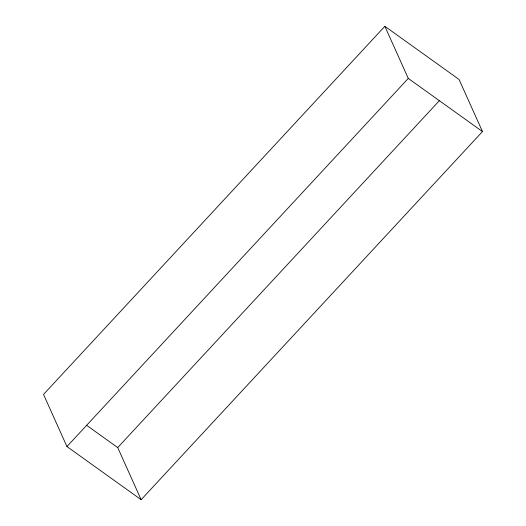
<?xml version="1.0" encoding="UTF-8"?>
<svg xmlns="http://www.w3.org/2000/svg" width="526" height="526" viewBox="0 0 526 526"><rect width="100%" height="100%" fill="white"/><g stroke="black" fill="none" stroke-linecap="round" stroke-linejoin="round"><path stroke-width="0.79" d="M384.861 26.3L43.526 394.428L66.947 446.548L141.139 499.7L482.473 131.572L459.053 79.452L384.861 26.3L408.281 78.42L482.473 131.572M66.947 446.548L408.281 78.42M141.139 499.7L117.719 447.58L439.499 100.538M86.58 425.278L117.719 447.58"/></g></svg>
